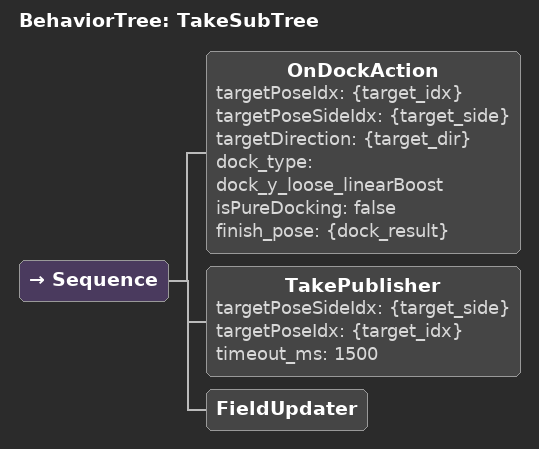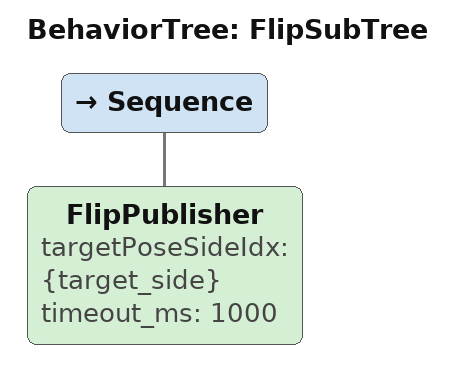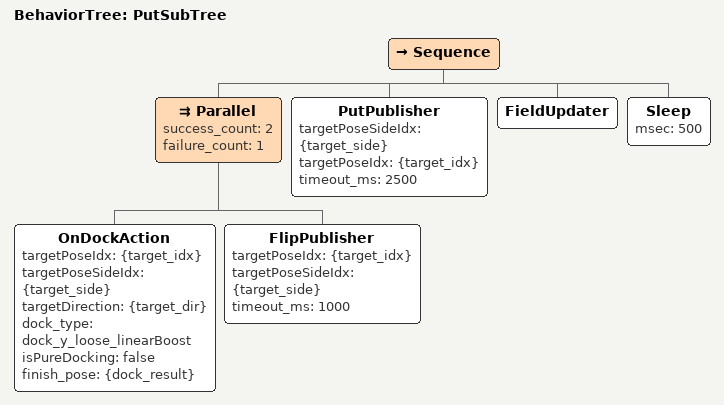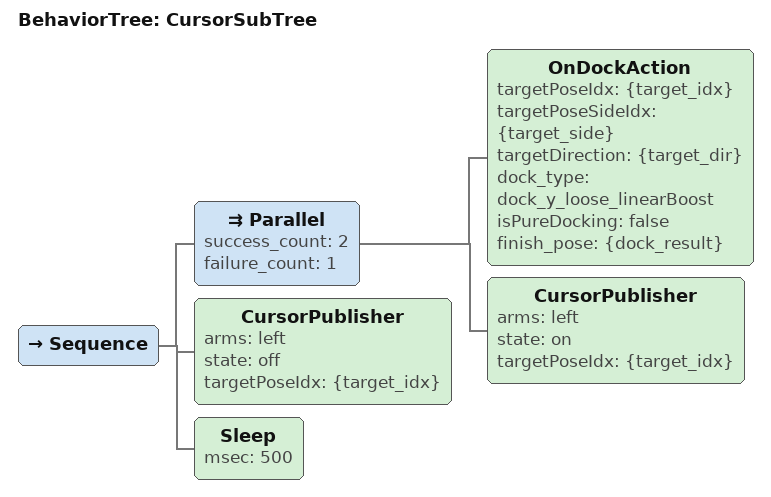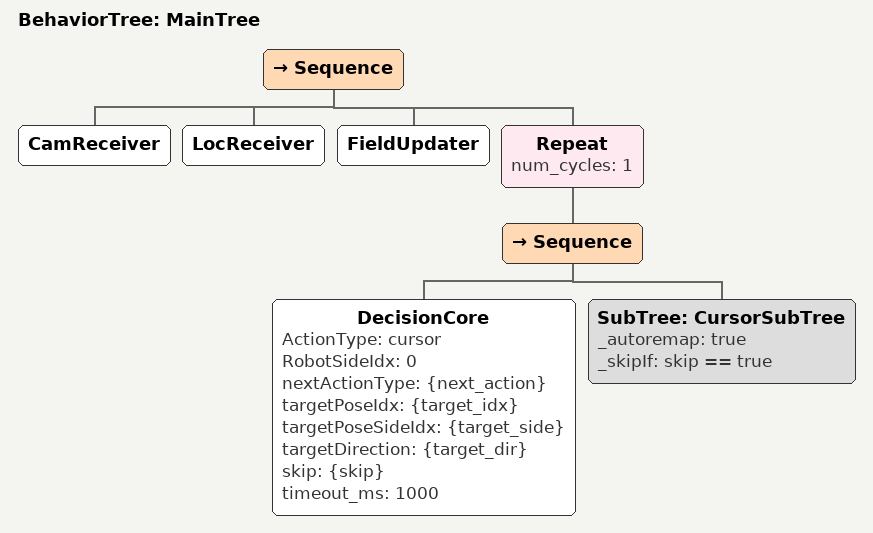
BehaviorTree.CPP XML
<?xml version="1.0" encoding="UTF-8"?>
<!-- test for TAKE/PUT publisher -->
<root BTCPP_format="4">

    <!-- TAKE SubTree: Go to collection point and take -->
    <BehaviorTree ID="TakeSubTree">
        <Sequence>
            <!-- Dock to collection point -->
            <OnDockAction
                targetPoseIdx="{target_idx}"
                targetPoseSideIdx="{target_side}"
                targetDirection="{target_dir}"
                dock_type="dock_y_loose_linearBoost"
                isPureDocking="false"
                finish_pose="{dock_result}"/>

            <!-- Publish TAKE command and wait for completion -->
            <TakePublisher
                targetPoseSideIdx="{target_side}"
                targetPoseIdx="{target_idx}"
                timeout_ms="1500"/>   <!-- test for callback -->
            <FieldUpdater/>
        </Sequence>
    </BehaviorTree>

    <!-- FLIP SubTree: Flip the hazelnut               -->
    <BehaviorTree ID="FlipSubTree">
        <Sequence>
            <!-- Publish FLIP command and wait for completion -->
            <FlipPublisher
                targetPoseSideIdx="{target_side}"
                timeout_ms="1000"/>
        </Sequence>
    </BehaviorTree>

    <!-- PUT SubTree: Go to pantry point and put -->
    <BehaviorTree ID="PutSubTree">
        <Sequence>
            <!-- Flip and Dock in parallel: FlipPublisher waits for isDocking signal -->
            <Parallel success_count="2" failure_count="1">
                <OnDockAction
                    targetPoseIdx="{target_idx}"
                    targetPoseSideIdx="{target_side}"
                    targetDirection="{target_dir}"
                    dock_type="dock_y_loose_linearBoost"
                    isPureDocking="false"
                    finish_pose="{dock_result}"/>
                <FlipPublisher
                    targetPoseIdx="{target_idx}"
                    targetPoseSideIdx="{target_side}"
                    timeout_ms="1000"/>
            </Parallel>

            <!-- Publish PUT command and wait for completion -->
            <PutPublisher
                targetPoseSideIdx="{target_side}"
                targetPoseIdx="{target_idx}"
                timeout_ms="2500"/>   <!-- test for callback -->
            <FieldUpdater/>
            <Sleep msec="500"/>
        </Sequence>
    </BehaviorTree>

    <BehaviorTree ID="CursorSubTree">
        <Sequence>
            <Parallel success_count="2" failure_count="1">
                <OnDockAction
                    targetPoseIdx="{target_idx}"
                    targetPoseSideIdx="{target_side}"
                    targetDirection="{target_dir}"
                    dock_type="dock_y_loose_linearBoost"
                    isPureDocking="false"
                    finish_pose="{dock_result}"/>
                <CursorPublisher
                    arms="left"
                    state="on"
                    targetPoseIdx="{target_idx}"/>
            </Parallel>
            <CursorPublisher
                arms="left"
                state="off"
                targetPoseIdx="{target_idx}"/>
            <Sleep msec="500"/>
        </Sequence>
    </BehaviorTree>

    <!-- Main Tree: Complete collection cycle -->
    <!-- Pattern: Fill all 4 robot sides, then empty them to pantries -->
    <!-- Repeat twice to handle all 8 collection points -->
    <BehaviorTree ID="MainTree">
        <Sequence>
            <!-- Initialize receivers first -->
            <CamReceiver/>
            <LocReceiver/>
            <FieldUpdater/>
            <Repeat num_cycles="1">
                <Sequence>

                    <DecisionCore
                        ActionType="cursor"
                        RobotSideIdx="0"
                        nextActionType="{next_action}"
                        targetPoseIdx="{target_idx}"
                        targetPoseSideIdx="{target_side}"
                        targetDirection="{target_dir}" skip="{skip}" timeout_ms="1000"/>
                    <SubTree ID="CursorSubTree" _autoremap="true" _skipIf="skip == true"/>

                </Sequence>
            </Repeat>

        </Sequence>
    </BehaviorTree>
</root>
